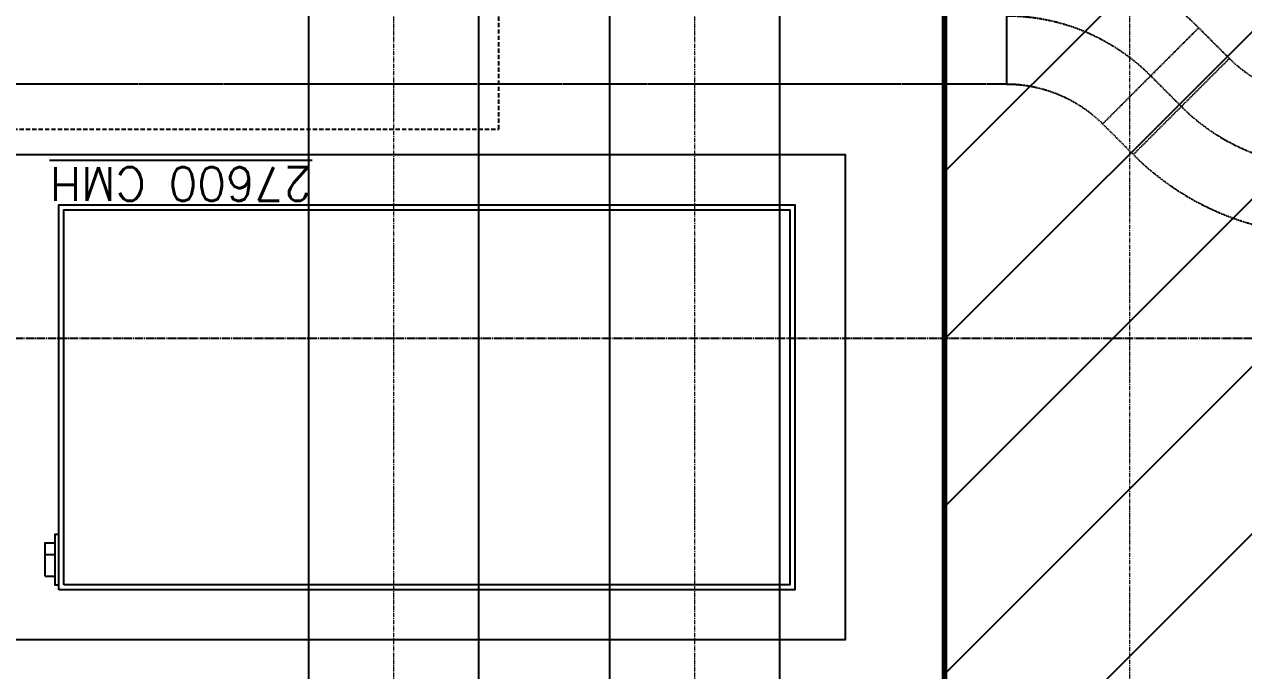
# Model space of a CAD drawing. Header units: millimetres. Extents: x -18489 to 17339, y -1599 to 10961.
# Drawn here: x -16128.4 to -15764.1, y 2683.2 to 2876.3 of the extents above; entities that cross this region are included whole.
import ezdxf
from ezdxf.enums import TextEntityAlignment as Align

# ---------------------------------------------------------------- set-up
doc = ezdxf.new("R2010")
doc.units = ezdxf.units.MM
for name, pattern in [('188K-SM-03-F10-MECH-EQ-Y2257103$0$Micron CUP L10 HVAC EQU$0$DASHED', [19.05, 12.7, -6.35]), ('188K-SM-07-F10-MECH-CHW PIPE-Y2257103$0$Micron CUP L10 HVAC 2nd PIPE$0$JIS_02_1.0', [2, 1, -1]), ('188K-SM-07-F10-MECH-CHW PIPE-Y2257103$0$XKA01LR1-HVAC-PIPE-冷卻水-Y2225103 Shawn$0$CENTER', [2, 1.25, -0.25, 0.25, -0.25]), ('X-CUB3-L10$0$COL-CEN-LIN', [3.25, 2.5, -0.25, 0.25, -0.25])]:
    doc.linetypes.add(name, pattern=pattern)
for name, color, linetype in [('188K-SM-03-F10-MECH-EQ-Y2257103$0$0 Xref', 8, 'Continuous'), ('188K-SM-03-F10-MECH-EQ-Y2257103$0$Micron CUP L10 CDA EQU$0$M MOVE-IN AREA', 8, 'Continuous'), ('188K-SM-03-F10-MECH-EQ-Y2257103$0$Micron CUP L10 HVAC EQU$0$M-FUTURE-EQU', 253, '188K-SM-03-F10-MECH-EQ-Y2257103$0$Micron CUP L10 HVAC EQU$0$DASHED'), ('188K-SM-03-F10-MECH-EQ-Y2257103$0$Micron CUP L10 HVAC EQU$0$M-MECH-EQU', 136, 'Continuous'), ('188K-SM-03-F10-MECH-EQ-Y2257103$0$Micron CUP L10 HVAC EQU$0$M-PHASE1 AREA', 252, 'Continuous'), ('188K-SM-07-F10-MECH-CHW PIPE-Y2257103$0$0 XC', 8, 'Continuous'), ('188K-SM-07-F10-MECH-CHW PIPE-Y2257103$0$M-P-EXISTING PIPE', 8, 'Continuous'), ('188K-SM-07-F10-MECH-CHW PIPE-Y2257103$0$M-P-HWR-D-29', 211, 'Continuous'), ('188K-SM-07-F10-MECH-CHW PIPE-Y2257103$0$M-P-HWS-D-35', 1, 'Continuous'), ('188K-SM-07-F10-MECH-CHW PIPE-Y2257103$0$Micron CUP L10 HVAC 2nd PIPE$0$M-P-PHASE 2-PIPE', 8, '188K-SM-07-F10-MECH-CHW PIPE-Y2257103$0$Micron CUP L10 HVAC 2nd PIPE$0$JIS_02_1.0'), ('X-CUB3-L10$0$CCL', 8, 'X-CUB3-L10$0$COL-CEN-LIN')]:
    doc.layers.add(name, color=color, linetype=linetype)
doc.layers.add('188K-SM-07-F10-MECH-CHW PIPE-Y2257103$0$XKA01LR1-HVAC-PIPE-冷卻水-Y2225103 Shawn$0$M-PIPE-CEN', color=8, linetype='188K-SM-07-F10-MECH-CHW PIPE-Y2257103$0$XKA01LR1-HVAC-PIPE-冷卻水-Y2225103 Shawn$0$CENTER', lineweight=9)
doc.styles.add('188K-SM-03-F10-MECH-EQ-Y2257103$0$Micron CUP L10 HVAC EQU$0$AA-TXT', font='simplex.shx', dxfattribs={"bigfont": 'china.shx'})

# ---------------------------------------------------------------- blocks, each defined once
blk = doc.blocks.new('188K-SM-03-F10-MECH-EQ-Y2257103$0$Micron CUP L10 HVAC EQU$0$A$C0c53ceb0')
at = {"layer": '188K-SM-03-F10-MECH-EQ-Y2257103$0$Micron CUP L10 HVAC EQU$0$M-PHASE1 AREA'}
blk.add_line((209.75612, 18004.82392), (238.67382, 18004.82392), dxfattribs=at)
for points in [[(100, 17750), (100, 19200), (2600, 19200), (2600, 17750)], [(250, 17900), (250, 19050), (2450, 19050), (2450, 17900)], [(265, 17915), (265, 19035), (2435, 19035), (2435, 17915)]]:
    blk.add_lwpolyline(points, close=True, dxfattribs=at)
for points in [[(209.75612, 17940.38419), (209.75612, 18039.61581), (238.67382, 18039.61581)], [(250, 18065), (238.67382, 18065), (238.67382, 17915), (250, 17915)], [(209.75612, 17940.38419), (238.67382, 17940.38419)]]:
    blk.add_lwpolyline(points, dxfattribs=at)
at = {"layer": '188K-SM-03-F10-MECH-EQ-Y2257103$0$Micron CUP L10 HVAC EQU$0$M-PHASE1 AREA', "style": '188K-SM-03-F10-MECH-EQ-Y2257103$0$Micron CUP L10 HVAC EQU$0$AA-TXT'}
blk.add_text('%%U27600 CMH', height=100, rotation=180, dxfattribs=at).set_placement((615, 19112.13433), align=Align.MIDDLE_CENTER)
blk = doc.blocks.new('188K-SM-03-F10-MECH-EQ-Y2257103$0$Micron CUP L10 HVAC EQU')
at = {"layer": '188K-SM-03-F10-MECH-EQ-Y2257103$0$Micron CUP L10 HVAC EQU$0$M-MECH-EQU'}
blk.add_blockref('188K-SM-03-F10-MECH-EQ-Y2257103$0$Micron CUP L10 HVAC EQU$0$A$C0c53ceb0', (-206166.7, 2082.2), dxfattribs=at)
at = {"layer": '188K-SM-03-F10-MECH-EQ-Y2257103$0$Micron CUP L10 HVAC EQU$0$M-FUTURE-EQU', "elevation": 1960}
blk.add_lwpolyline([(-215101.6, 21358), (-204601.6, 21358), (-204601.6, 25358), (-215101.6, 25358)], close=True, dxfattribs=at)
blk = doc.blocks.new('188K-SM-03-F10-MECH-EQ-Y2257103')
at = {"layer": '188K-SM-03-F10-MECH-EQ-Y2257103$0$0 Xref', "xscale": 0.1, "yscale": 0.1, "zscale": 0.1}
blk.add_blockref('188K-SM-03-F10-MECH-EQ-Y2257103$0$Micron CUP L10 HVAC EQU', (4473.52, 709.2), dxfattribs=at)
at = {"layer": '188K-SM-03-F10-MECH-EQ-Y2257103$0$Micron CUP L10 CDA EQU$0$M MOVE-IN AREA'}
h = blk.add_hatch(dxfattribs=at)
h.set_pattern_fill('JIS_WOOD', color=256, scale=50)
h.set_pattern_definition([(45, (4473.52, 709.2), (-25, 25), [])])
h.paths.add_polyline_path([(-17249.15, 7922.46), (-17249.15, 7642.46), (-15853.15, 7642.46), (-15853.15, 6432.46), (-15853.15, 789.96), (-15463.15, 789.96), (-15463.15, 6142.46), (-15463.15, 7642.46), (-14093.15, 7642.46), (-14093.15, 7922.46)])
at = {"layer": '188K-SM-03-F10-MECH-EQ-Y2257103$0$Micron CUP L10 CDA EQU$0$M MOVE-IN AREA', "const_width": 1}
blk.add_lwpolyline([(-17249.15, 7922.46), (-17249.15, 7642.46), (-15853.15, 7642.46), (-15853.15, 6432.46), (-15853.15, 6432.46), (-15853.15, 789.96), (-15463.15, 789.96), (-15463.15, 6142.46), (-15463.15, 6142.46), (-15463.15, 7642.46), (-14093.15, 7642.46), (-14093.15, 7922.46)], close=True, dxfattribs=at)
blk = doc.blocks.new('X-CUB3-L10$0$CUB3-10')
at = {"layer": 'X-CUB3-L10$0$CCL'}
blk.add_line((720, 3502.459), (-5160, 3502.459), dxfattribs=at)
blk = doc.blocks.new('X-CUB3-L10')
at = {"layer": 'X-CUB3-L10$0$CCL'}
blk.add_blockref('X-CUB3-L10$0$CUB3-10', (-12838.15, -720), dxfattribs=at)
blk = doc.blocks.new('188K-SM-07-F10-MECH-CHW PIPE-Y2257103$0$Micron CUP L10 HVAC 2nd PIPE')
at = {"layer": '188K-SM-07-F10-MECH-CHW PIPE-Y2257103$0$Micron CUP L10 HVAC 2nd PIPE$0$M-P-PHASE 2-PIPE'}
for p, q in [((-202418.4, 21569.3), (-202510.1, 21661)), ((-202561.9, 21425.7), (-202653.6, 21517.4)), ((-207310.7, 21494.1), (-203084.9, 21494.1)), ((-202705.5, 21282.2), (-202797.1, 21373.9))]:
    blk.add_line(p, q, dxfattribs=at)
at = {"layer": '188K-SM-07-F10-MECH-CHW PIPE-Y2257103$0$Micron CUP L10 HVAC 2nd PIPE$0$M-P-PHASE 2-PIPE', "flags": 128}
for points in [[(-203084.9, 21493.1, -0.198912), (-202797.1, 21373.9), (-202510.1, 21661, 0.198912), (-203084.9, 21899.1)], [(-202130.6, 21450.1, -0.198912), (-202418.4, 21569.3), (-202705.5, 21282.2, 0.198912), (-202130.6, 21044.1)]]:
    blk.add_lwpolyline(points, format="xyb", close=True, dxfattribs=at)
at = {"layer": '188K-SM-07-F10-MECH-CHW PIPE-Y2257103$0$Micron CUP L10 HVAC 2nd PIPE$0$M-P-PHASE 2-PIPE'}
for centre, start, end in [((-203084.9, 21086.1), 45, 90), ((-202130.6, 21857.1), 225, 270)]:
    blk.add_arc(centre, 610, start, end, dxfattribs=at)
blk = doc.blocks.new('188K-SM-07-F10-MECH-CHW PIPE-Y2257103')
at = {"layer": '188K-SM-07-F10-MECH-CHW PIPE-Y2257103$0$M-P-EXISTING PIPE'}
blk.add_line((-15854.05, 3232.38), (-15854.05, -589.74), dxfattribs=at)
at = {"layer": '188K-SM-07-F10-MECH-CHW PIPE-Y2257103$0$M-P-HWR-D-29'}
for p, q in [((-16043.55, 4182.46), (-16043.55, -589.74)), ((-15992.75, 4182.46), (-15992.75, -589.74))]:
    blk.add_line(p, q, dxfattribs=at)
at = {"layer": '188K-SM-07-F10-MECH-CHW PIPE-Y2257103$0$M-P-HWS-D-35'}
for p, q in [((-15953.55, 4272.46), (-15953.55, -589.74)), ((-15902.75, 4272.46), (-15902.75, -589.74))]:
    blk.add_line(p, q, dxfattribs=at)
at = {"layer": '188K-SM-07-F10-MECH-CHW PIPE-Y2257103$0$XKA01LR1-HVAC-PIPE-冷卻水-Y2225103 Shawn$0$M-PIPE-CEN', "linetype": '188K-SM-07-F10-MECH-CHW PIPE-Y2257103$0$XKA01LR1-HVAC-PIPE-冷卻水-Y2225103 Shawn$0$CENTER'}
for p, q in [((-15928.15, 4272.46), (-15928.15, -589.74)), ((-16018.15, 4182.46), (-16018.15, -589.74)), ((-15798.15, 3232.38), (-15798.15, -589.74))]:
    blk.add_line(p, q, dxfattribs=at)
at = {"layer": '188K-SM-07-F10-MECH-CHW PIPE-Y2257103$0$0 XC', "xscale": 0.1, "yscale": 0.1, "zscale": 0.1}
blk.add_blockref('188K-SM-07-F10-MECH-CHW PIPE-Y2257103$0$Micron CUP L10 HVAC 2nd PIPE', (4473.52, 709.2), dxfattribs=at)

msp = doc.modelspace()

# ---------------------------------------------------------------- block references
msp.add_blockref('188K-SM-03-F10-MECH-EQ-Y2257103', (0, 0))

# ---------------------------------------------------------------- next in the draw order: block references
for name in ['X-CUB3-L10', '188K-SM-07-F10-MECH-CHW PIPE-Y2257103']:
    msp.add_blockref(name, (0, 0))

doc.saveas('drawing.dxf')
